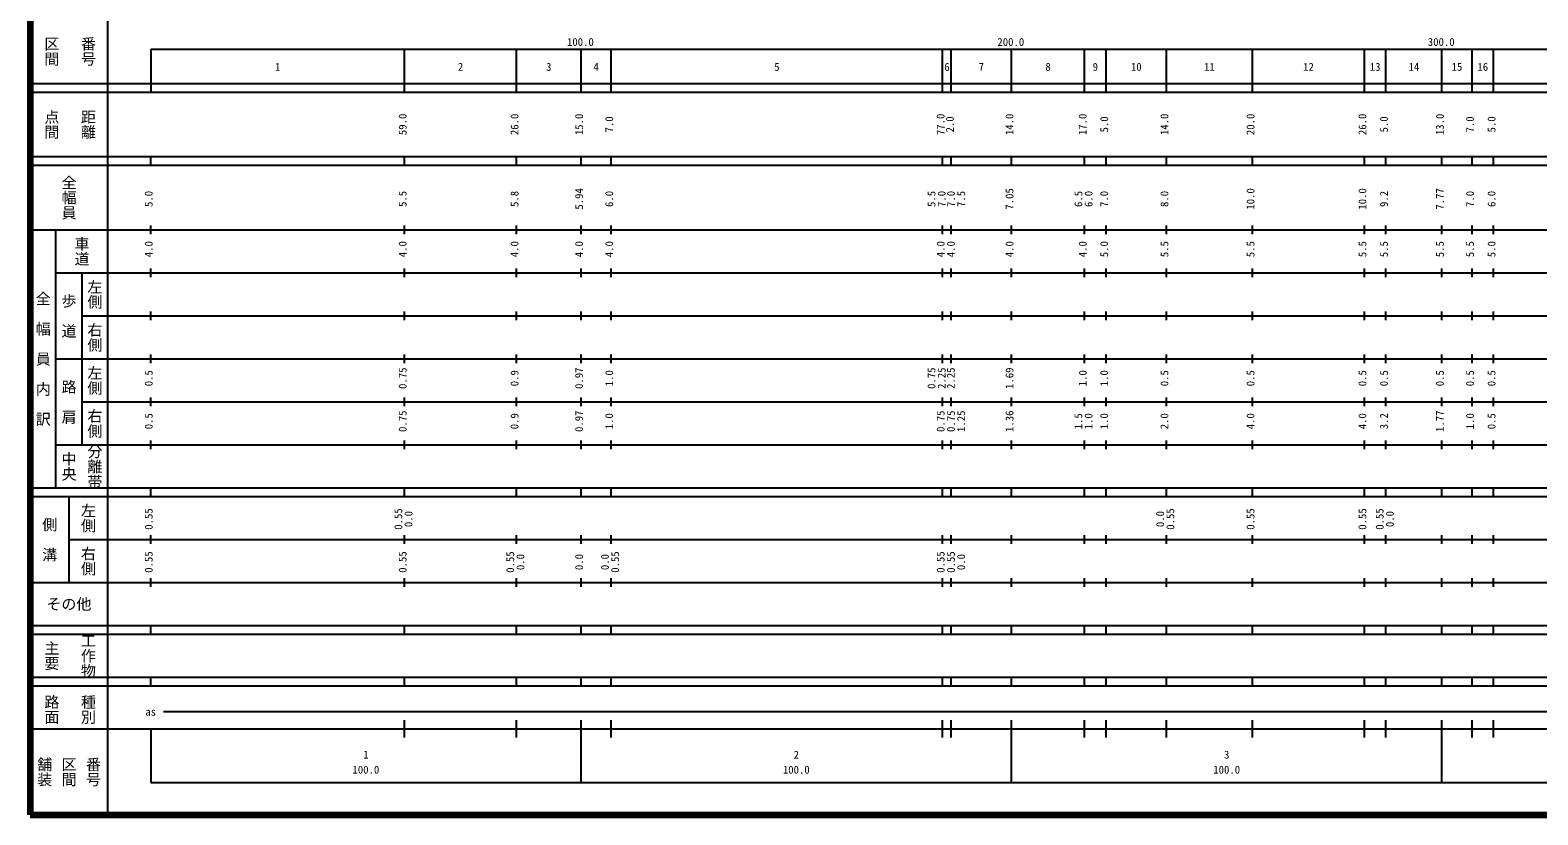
# Model space of a CAD drawing. Units: millimetres on the paper, enlarged 1000 times. Extents: x 40000 to 680000, y 20000 to 380000.
# Drawn here: x 40000 to 390296, y 20000 to 202409 of the extents above; entities that cross this region are included whole.
import ezdxf
from ezdxf.enums import TextEntityAlignment as Align

# ---------------------------------------------------------------- set-up
doc = ezdxf.new("R2010")
doc.units = ezdxf.units.MM
doc.header["$LTSCALE"] = 1000
doc.layers.add('M-TTL', color=2, linetype='Continuous', lineweight=140)
doc.layers.add('M-TTL-BAND', color=7, linetype='Continuous', lineweight=25)
doc.styles.add('@ＭＳ ゴシック', font='')
doc.styles.add('ＭＳ ゴシック', font='')
doc.styles.get('@ＭＳ ゴシック').set_extended_font_data('@MS Gothic')
doc.styles.get('ＭＳ ゴシック').set_extended_font_data('MS Gothic')

msp = doc.modelspace()

# ---------------------------------------------------------------- linework, layer by layer
at = {"layer": 'M-TTL'}
for p, q in [((40000, 380000), (40000, 20000)), ((40000, 20000), (680000, 20000))]:
    msp.add_line(p, q, dxfattribs=at)
at = {"layer": 'M-TTL-BAND'}
for p, q in [((58000, 370000), (58000, 20000)), ((68000, 198000), (579000, 198000)), ((68000, 198000), (68000, 188000)), ((127000, 188000), (127000, 198000)), ((153000, 188000), (153000, 198000)), ((168000, 188000), (168000, 198000)), ((175000, 188000), (175000, 198000)), ((252000, 188000), (252000, 198000)), ((254000, 188000), (254000, 198000)), ((268000, 188000), (268000, 198000)), ((285000, 188000), (285000, 198000)), ((290000, 188000), (290000, 198000)), ((304000, 188000), (304000, 198000)), ((324000, 188000), (324000, 198000)), ((350000, 188000), (350000, 198000)), ((355000, 188000), (355000, 198000)), ((368000, 188000), (368000, 198000)), ((375000, 188000), (375000, 198000)), ((380000, 188000), (380000, 198000)), ((40000, 190000), (579000, 190000)), ((40000, 188000), (579000, 188000)), ((40000, 173000), (579000, 173000)), ((68000, 171000), (68000, 173000)), ((127000, 171000), (127000, 173000)), ((153000, 171000), (153000, 173000)), ((168000, 171000), (168000, 173000)), ((175000, 171000), (175000, 173000)), ((252000, 171000), (252000, 173000)), ((254000, 171000), (254000, 173000)), ((268000, 171000), (268000, 173000)), ((285000, 171000), (285000, 173000)), ((290000, 171000), (290000, 173000)), ((304000, 171000), (304000, 173000)), ((324000, 171000), (324000, 173000)), ((350000, 171000), (350000, 173000)), ((355000, 171000), (355000, 173000)), ((368000, 171000), (368000, 173000)), ((375000, 171000), (375000, 173000)), ((380000, 171000), (380000, 173000)), ((40000, 171000), (579000, 171000)), ((40000, 156000), (579000, 156000)), ((46000, 96000), (46000, 156000)), ((68000, 155000), (68000, 157000)), ((127000, 155000), (127000, 157000)), ((153000, 155000), (153000, 157000)), ((168000, 155000), (168000, 157000)), ((175000, 155000), (175000, 157000)), ((252000, 155000), (252000, 157000)), ((254000, 155000), (254000, 157000)), ((268000, 155000), (268000, 157000)), ((285000, 155000), (285000, 157000)), ((290000, 155000), (290000, 157000)), ((304000, 155000), (304000, 157000)), ((324000, 155000), (324000, 157000)), ((350000, 155000), (350000, 157000)), ((355000, 155000), (355000, 157000)), ((368000, 155000), (368000, 157000)), ((375000, 155000), (375000, 157000)), ((380000, 155000), (380000, 157000)), ((46000, 146000), (579000, 146000)), ((52000, 146000), (52000, 106000)), ((68000, 145000), (68000, 147000)), ((127000, 145000), (127000, 147000)), ((153000, 145000), (153000, 147000)), ((168000, 145000), (168000, 147000)), ((175000, 145000), (175000, 147000)), ((252000, 145000), (252000, 147000)), ((254000, 145000), (254000, 147000)), ((268000, 145000), (268000, 147000)), ((285000, 145000), (285000, 147000)), ((290000, 145000), (290000, 147000)), ((304000, 145000), (304000, 147000)), ((324000, 145000), (324000, 147000)), ((350000, 145000), (350000, 147000)), ((355000, 145000), (355000, 147000)), ((368000, 145000), (368000, 147000)), ((375000, 145000), (375000, 147000)), ((380000, 145000), (380000, 147000)), ((68000, 135000), (68000, 137000)), ((127000, 135000), (127000, 137000)), ((153000, 135000), (153000, 137000)), ((168000, 135000), (168000, 137000)), ((175000, 135000), (175000, 137000)), ((252000, 135000), (252000, 137000)), ((254000, 135000), (254000, 137000)), ((268000, 135000), (268000, 137000)), ((285000, 135000), (285000, 137000)), ((290000, 135000), (290000, 137000)), ((304000, 135000), (304000, 137000)), ((324000, 135000), (324000, 137000)), ((350000, 135000), (350000, 137000)), ((355000, 135000), (355000, 137000)), ((368000, 135000), (368000, 137000)), ((375000, 135000), (375000, 137000)), ((380000, 135000), (380000, 137000)), ((52000, 136000), (579000, 136000)), ((68000, 125000), (68000, 127000)), ((127000, 125000), (127000, 127000)), ((153000, 125000), (153000, 127000)), ((168000, 125000), (168000, 127000)), ((175000, 125000), (175000, 127000)), ((252000, 125000), (252000, 127000)), ((254000, 125000), (254000, 127000)), ((268000, 125000), (268000, 127000)), ((285000, 125000), (285000, 127000)), ((290000, 125000), (290000, 127000)), ((304000, 125000), (304000, 127000)), ((324000, 125000), (324000, 127000)), ((350000, 125000), (350000, 127000)), ((355000, 125000), (355000, 127000)), ((368000, 125000), (368000, 127000)), ((375000, 125000), (375000, 127000)), ((380000, 125000), (380000, 127000)), ((46000, 126000), (579000, 126000)), ((52000, 116000), (579000, 116000)), ((68000, 115000), (68000, 117000)), ((127000, 115000), (127000, 117000)), ((153000, 115000), (153000, 117000)), ((168000, 115000), (168000, 117000)), ((175000, 115000), (175000, 117000)), ((252000, 115000), (252000, 117000)), ((254000, 115000), (254000, 117000)), ((268000, 115000), (268000, 117000)), ((285000, 115000), (285000, 117000)), ((290000, 115000), (290000, 117000)), ((304000, 115000), (304000, 117000)), ((324000, 115000), (324000, 117000)), ((350000, 115000), (350000, 117000)), ((355000, 115000), (355000, 117000)), ((368000, 115000), (368000, 117000)), ((375000, 115000), (375000, 117000)), ((380000, 115000), (380000, 117000)), ((46000, 106000), (579000, 106000)), ((68000, 105000), (68000, 107000)), ((127000, 105000), (127000, 107000)), ((153000, 105000), (153000, 107000)), ((168000, 105000), (168000, 107000)), ((175000, 105000), (175000, 107000)), ((252000, 105000), (252000, 107000)), ((254000, 105000), (254000, 107000)), ((268000, 105000), (268000, 107000)), ((285000, 105000), (285000, 107000)), ((290000, 105000), (290000, 107000)), ((304000, 105000), (304000, 107000)), ((324000, 105000), (324000, 107000)), ((350000, 105000), (350000, 107000)), ((355000, 105000), (355000, 107000)), ((368000, 105000), (368000, 107000)), ((375000, 105000), (375000, 107000)), ((380000, 105000), (380000, 107000)), ((40000, 96000), (579000, 96000)), ((68000, 94000), (68000, 96000)), ((127000, 94000), (127000, 96000)), ((153000, 94000), (153000, 96000)), ((168000, 94000), (168000, 96000)), ((175000, 94000), (175000, 96000)), ((252000, 94000), (252000, 96000)), ((254000, 94000), (254000, 96000)), ((268000, 94000), (268000, 96000)), ((285000, 94000), (285000, 96000)), ((290000, 94000), (290000, 96000)), ((304000, 94000), (304000, 96000)), ((324000, 94000), (324000, 96000)), ((350000, 94000), (350000, 96000)), ((355000, 94000), (355000, 96000)), ((368000, 94000), (368000, 96000)), ((375000, 94000), (375000, 96000)), ((380000, 94000), (380000, 96000)), ((40000, 94000), (579000, 94000)), ((49000, 94000), (49000, 74000)), ((68000, 83000), (68000, 85000)), ((127000, 83000), (127000, 85000)), ((153000, 83000), (153000, 85000)), ((168000, 83000), (168000, 85000)), ((175000, 83000), (175000, 85000)), ((252000, 83000), (252000, 85000)), ((254000, 83000), (254000, 85000)), ((268000, 83000), (268000, 85000)), ((285000, 83000), (285000, 85000)), ((290000, 83000), (290000, 85000)), ((304000, 83000), (304000, 85000)), ((324000, 83000), (324000, 85000)), ((350000, 83000), (350000, 85000)), ((355000, 83000), (355000, 85000)), ((368000, 83000), (368000, 85000)), ((375000, 83000), (375000, 85000)), ((380000, 83000), (380000, 85000)), ((49000, 84000), (579000, 84000)), ((40000, 74000), (579000, 74000)), ((68000, 73000), (68000, 75000)), ((127000, 73000), (127000, 75000)), ((153000, 73000), (153000, 75000)), ((168000, 73000), (168000, 75000)), ((175000, 73000), (175000, 75000)), ((252000, 73000), (252000, 75000)), ((254000, 73000), (254000, 75000)), ((268000, 73000), (268000, 75000)), ((285000, 73000), (285000, 75000)), ((290000, 73000), (290000, 75000)), ((304000, 73000), (304000, 75000)), ((324000, 73000), (324000, 75000)), ((350000, 73000), (350000, 75000)), ((355000, 73000), (355000, 75000)), ((368000, 73000), (368000, 75000)), ((375000, 73000), (375000, 75000)), ((380000, 73000), (380000, 75000)), ((40000, 64000), (579000, 64000)), ((68000, 62000), (68000, 64000)), ((127000, 62000), (127000, 64000)), ((153000, 62000), (153000, 64000)), ((168000, 62000), (168000, 64000)), ((175000, 62000), (175000, 64000)), ((252000, 62000), (252000, 64000)), ((254000, 62000), (254000, 64000)), ((268000, 62000), (268000, 64000)), ((285000, 62000), (285000, 64000)), ((290000, 62000), (290000, 64000)), ((304000, 62000), (304000, 64000)), ((324000, 62000), (324000, 64000)), ((350000, 62000), (350000, 64000)), ((355000, 62000), (355000, 64000)), ((368000, 62000), (368000, 64000)), ((375000, 62000), (375000, 64000)), ((380000, 62000), (380000, 64000)), ((40000, 62000), (579000, 62000)), ((40000, 52000), (579000, 52000)), ((40000, 50000), (579000, 50000)), ((68000, 50000), (68000, 52000)), ((127000, 50000), (127000, 52000)), ((153000, 50000), (153000, 52000)), ((168000, 50000), (168000, 52000)), ((175000, 50000), (175000, 52000)), ((252000, 50000), (252000, 52000)), ((254000, 50000), (254000, 52000)), ((268000, 50000), (268000, 52000)), ((285000, 50000), (285000, 52000)), ((290000, 50000), (290000, 52000)), ((304000, 50000), (304000, 52000)), ((324000, 50000), (324000, 52000)), ((350000, 50000), (350000, 52000)), ((355000, 50000), (355000, 52000)), ((368000, 50000), (368000, 52000)), ((375000, 50000), (375000, 52000)), ((380000, 50000), (380000, 52000)), ((71000, 44000), (565000, 44000)), ((40000, 40000), (579000, 40000)), ((68000, 40000), (68000, 27500)), ((127000, 38000), (127000, 42000)), ((153000, 38000), (153000, 42000)), ((168000, 27500), (168000, 42000)), ((175000, 38000), (175000, 42000)), ((252000, 38000), (252000, 42000)), ((254000, 38000), (254000, 42000)), ((268000, 27500), (268000, 42000)), ((285000, 38000), (285000, 42000)), ((290000, 38000), (290000, 42000)), ((304000, 38000), (304000, 42000)), ((324000, 38000), (324000, 42000)), ((350000, 38000), (350000, 42000)), ((355000, 38000), (355000, 42000)), ((368000, 27500), (368000, 42000)), ((375000, 38000), (375000, 42000)), ((380000, 38000), (380000, 42000)), ((68000, 27500), (579000, 27500))]:
    msp.add_line(p, q, dxfattribs=at)

# ---------------------------------------------------------------- texts
at = {"layer": 'M-TTL-BAND', "style": '@ＭＳ ゴシック'}
for s, p in [('区間', (45000, 197500)), ('番号', (53500, 197500)), ('点間', (45000, 180500)), ('距離', (53500, 180500)), ('全幅員', (49000, 163500)), ('車道', (52000, 151000)), ('左側', (55000, 141000)), ('全\u3000幅\u3000員\u3000内\u3000訳', (43000, 126000)), ('歩\u3000道', (49000, 136000)), ('右側', (55000, 131000)), ('左側', (55000, 121000)), ('路\u3000肩', (49000, 116000)), ('右側', (55000, 111000)), ('分離帯', (55000, 101000)), ('中央', (49000, 101000)), ('左側', (53500, 89000)), ('側\u3000溝', (44500, 84000)), ('右側', (53500, 79000)), ('主要', (45000, 57000)), ('工作物', (53500, 57000)), ('路面', (45000, 44500)), ('種別', (53500, 44500)), ('舗装', (43333, 30000)), ('区間', (49000, 30000)), ('番号', (54667, 30000))]:
    msp.add_text(s, height=2566, rotation=270, dxfattribs=at).set_placement(p, align=Align.MIDDLE_CENTER)
at = {"layer": 'M-TTL-BAND', "style": 'ＭＳ ゴシック'}
for s, p in [('100.0', (167844, 198195)), ('200.0', (267844, 198195)), ('300.0', (367844, 198195)), ('1', (97500, 192405)), ('2', (140000, 192405)), ('3', (160500, 192405)), ('4', (171500, 192405)), ('5', (213500, 192405)), ('6', (253000, 192405)), ('7', (261000, 192405)), ('8', (276500, 192405)), ('9', (287500, 192405)), ('10', (297000, 192405)), ('11', (314000, 192405)), ('12', (337000, 192405)), ('13', (352500, 192405)), ('14', (361500, 192405)), ('15', (371500, 192405)), ('16', (377500, 192405)), ('as', (68000, 42500)), ('1', (118000, 32523)), ('2', (218000, 32523)), ('3', (318000, 32523)), ('100.0', (118000, 29033)), ('100.0', (218000, 29033)), ('100.0', (318000, 29033))]:
    msp.add_text(s, height=1833, dxfattribs=at).set_placement(p, align=Align.BOTTOM_CENTER)
for s, p in [('59.0', (128000, 180500)), ('26.0', (154000, 180500)), ('15.0', (169000, 180500)), ('7.0', (176000, 180500)), ('77.0', (253000, 180500)), ('2.0', (255160, 180500)), ('14.0', (269000, 180500)), ('17.0', (286000, 180500)), ('5.0', (291000, 180500)), ('14.0', (305000, 180500)), ('20.0', (325000, 180500)), ('26.0', (351000, 180500)), ('5.0', (356000, 180500)), ('13.0', (369000, 180500)), ('7.0', (376000, 180500)), ('5.0', (381000, 180500)), ('5.0', (69000, 163174)), ('5.5', (128000, 163174)), ('5.8', (154000, 163174)), ('5.94', (169000, 163174)), ('6.0', (176000, 163174)), ('5.5', (250874, 163174)), ('7.0', (253244, 163174)), ('7.0', (255399, 163174)), ('7.5', (257769, 163174)), ('7.05', (269000, 163174)), ('6.5', (285000, 163174)), ('6.0', (287370, 163174)), ('7.0', (291000, 163174)), ('8.0', (305000, 163174)), ('10.0', (325000, 163174)), ('10.0', (351000, 163174)), ('9.2', (356000, 163174)), ('7.77', (369000, 163174)), ('7.0', (376000, 163174)), ('6.0', (381000, 163174)), ('4.0', (69000, 151500)), ('4.0', (128000, 151500)), ('4.0', (154000, 151500)), ('4.0', (169000, 151500)), ('4.0', (176000, 151500)), ('4.0', (253000, 151500)), ('4.0', (255384, 151500)), ('4.0', (269000, 151500)), ('4.0', (286000, 151500)), ('5.0', (291000, 151500)), ('5.5', (305000, 151500)), ('5.5', (325000, 151500)), ('5.5', (351000, 151500)), ('5.5', (356000, 151500)), ('5.5', (369000, 151500)), ('5.5', (376000, 151500)), ('5.0', (381000, 151500)), ('0.5', (69000, 121500)), ('0.75', (128000, 121500)), ('0.9', (154000, 121500)), ('0.97', (169000, 121500)), ('1.0', (176000, 121500)), ('0.75', (250874, 121500)), ('2.25', (253244, 121500)), ('2.25', (255384, 121500)), ('1.69', (269000, 121500)), ('1.0', (286000, 121500)), ('1.0', (291000, 121500)), ('0.5', (305000, 121500)), ('0.5', (325000, 121500)), ('0.5', (351000, 121500)), ('0.5', (356000, 121500)), ('0.5', (369000, 121500)), ('0.5', (376000, 121500)), ('0.5', (381000, 121500)), ('0.5', (69000, 111500)), ('0.75', (128000, 111500)), ('0.9', (154000, 111500)), ('0.97', (169000, 111500)), ('1.0', (176000, 111500)), ('0.75', (253000, 111500)), ('0.75', (255399, 111500)), ('1.25', (257769, 111500)), ('1.36', (269000, 111500)), ('1.5', (285000, 111500)), ('1.0', (287370, 111500)), ('1.0', (291000, 111500)), ('2.0', (305000, 111500)), ('4.0', (325000, 111500)), ('4.0', (351000, 111500)), ('3.2', (356000, 111500)), ('1.77', (369000, 111500)), ('1.0', (376000, 111500)), ('0.5', (381000, 111500)), ('0.55', (69000, 88764)), ('0.55', (127000, 88764)), ('0.55', (306370, 88764)), ('0.55', (325000, 88764)), ('0.55', (351000, 88764)), ('0.55', (355000, 88764)), ('0.0', (129370, 88764)), ('0.0', (304000, 88764)), ('0.0', (357370, 88764)), ('0.55', (69000, 78764)), ('0.55', (128000, 78764)), ('0.55', (153000, 78764)), ('0.55', (177370, 78764)), ('0.55', (253000, 78764)), ('0.55', (255399, 78764)), ('0.0', (155370, 78764)), ('0.0', (169000, 78764)), ('0.0', (175000, 78764)), ('0.0', (257769, 78764))]:
    msp.add_text(s, height=1833, rotation=90, dxfattribs=at).set_placement(p, align=Align.BOTTOM_CENTER)
msp.add_text('その他', height=2566, dxfattribs=at).set_placement((49000, 69000), align=Align.MIDDLE_CENTER)

doc.saveas('drawing.dxf')
